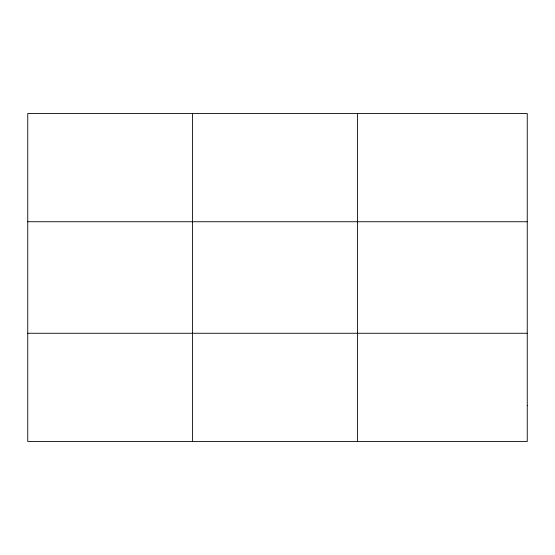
<?xml version="1.0" encoding="UTF-8"?>
<svg xmlns="http://www.w3.org/2000/svg" width="555" height="555" viewBox="0 0 555 555"><rect width="100%" height="100%" fill="white"/><g stroke="black" fill="none" stroke-linecap="round" stroke-linejoin="round"><path stroke-width="0.83" d="M192.585 113.518L192.585 441.482M357.42 113.518L357.42 441.482M27.75 221.743L527.25 221.743M27.75 333.257L527.25 333.257M527.25 405.407L527.25 441.482L27.75 441.482L27.75 113.518L527.25 113.518L527.25 405.407"/></g></svg>
